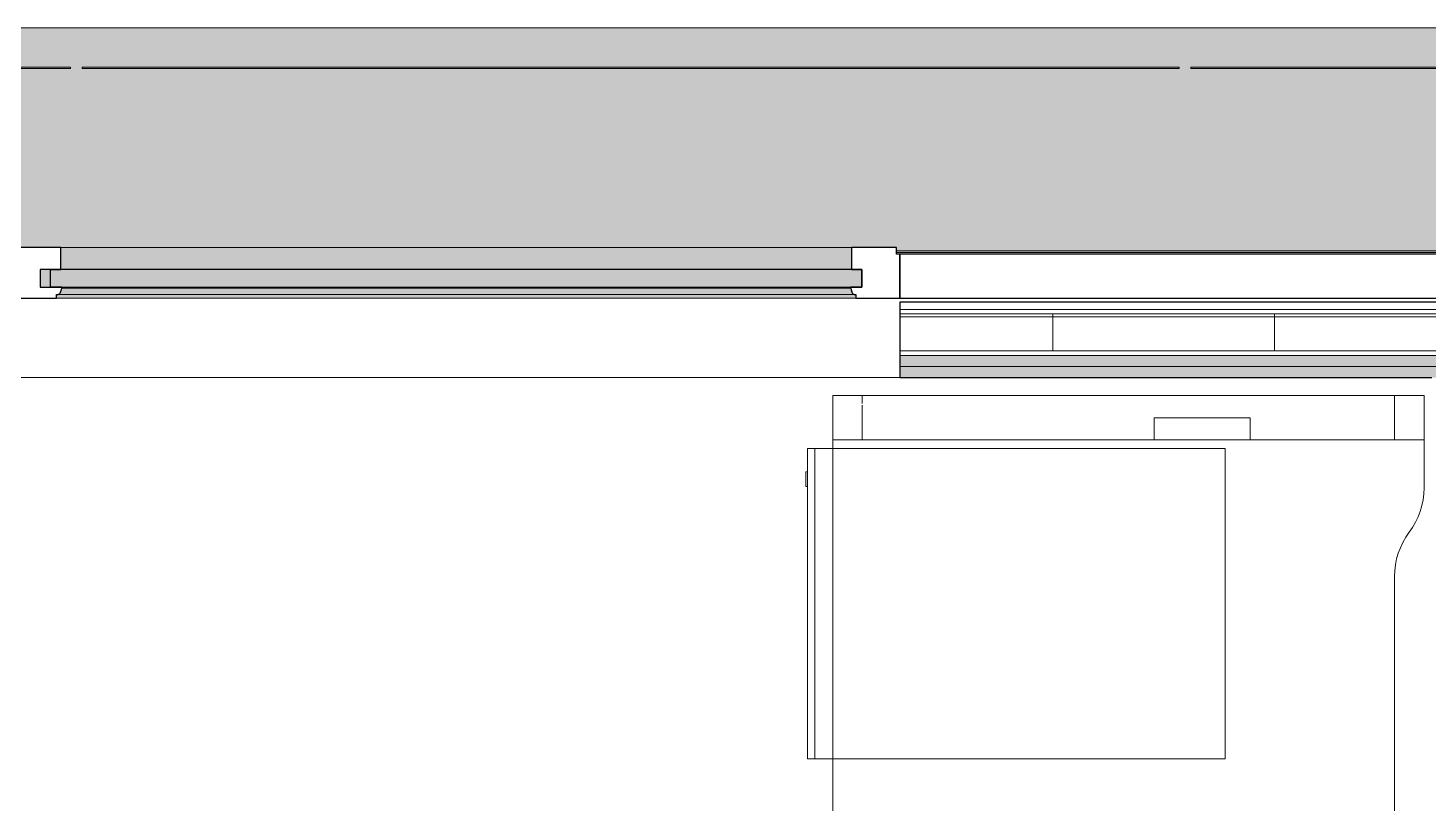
# Model space of a CAD drawing. Header units: millimetres. Extents: x 155920 to 295199, y -4084 to 97293.
# Drawn here: x 225985 to 227880, y 33670 to 34718 of the extents above; entities that cross this region are included whole.
import ezdxf

# ---------------------------------------------------------------- set-up
doc = ezdxf.new("R2010")
doc.units = ezdxf.units.MM
doc.header["$MEASUREMENT"] = 0
for name, color, linetype, lineweight in [('A-GLAZ', 7, 'CONTINUOUS', 9), ('A-GLAZ-CWMG', 7, 'CONTINUOUS', 9), ('A-WALL', 7, 'CONTINUOUS', 9), ('A-WALL-PATT', 7, 'CONTINUOUS', 25), ('I-FURN', 8, 'CONTINUOUS', 9), ('I-WALL', 7, 'CONTINUOUS', 9)]:
    doc.layers.add(name, color=color, linetype=linetype, lineweight=lineweight)

msp = doc.modelspace()

# ---------------------------------------------------------------- hatches: boundary and pattern name
at = {"layer": 'A-GLAZ'}
for points in [[(229688.5, 34416.7), (229692.8, 34416.7), (229692.8, 34718.3), (220908.8, 34718.3), (220908.8, 34416.7), (220913.2, 34416.7), (220913.2, 34421.3), (222104.5, 34421.3), (222104.5, 34416.7), (223441.2, 34416.7), (223441.2, 34421.3), (224632.5, 34421.3), (224632.5, 34416.7), (225969.2, 34416.7), (225969.2, 34421.3), (227160.5, 34421.3), (227160.5, 34416.7), (228497.2, 34416.7), (228497.2, 34421.3), (229688.5, 34421.3)], [(227099.6, 34391.4), (227099.6, 34421.3), (226030, 34421.3), (226030, 34391.4), (226710, 34391.4)], [(227113.6, 34367.4), (227113.6, 34391.4), (226002.1, 34391.4), (226002.1, 34367.4), (226710, 34367.4)], [(227104.1, 34357.5), (227100.7, 34359.8), (227099.4, 34362.4), (226029.8, 34362.4), (226028, 34358.7), (226027.8, 34357.5), (227101.8, 34357.5)], [(227099.8, 34362.4), (227098.4, 34366.3), (226031.3, 34366.3), (226030, 34362.4), (227099.6, 34362.4)], [(227098.4, 34366.3), (227098.4, 34367.4), (226710, 34366.3)], [(227099.8, 34352.5), (227105.6, 34352.5), (227105.6, 34357.5), (226024, 34357.5), (226024, 34352.5), (226710, 34352.5)]]:
    msp.add_hatch(color=256, dxfattribs=at).paths.add_polyline_path(points, flags=0)
h = msp.add_hatch(color=256, dxfattribs=at)
h.paths.add_polyline_path([(229692.8, 34414.6), (229692.8, 34416.7), (229688.5, 34416.7), (229688.5, 34414.6)], flags=0)
h.paths.add_polyline_path([(228497.2, 34414.6), (228497.2, 34416.7), (227160.5, 34416.7), (227160.5, 34414.6), (228492.2, 34414.6)], flags=0)
h.paths.add_polyline_path([(225964.2, 34414.6), (225969.2, 34414.6), (225969.2, 34416.7), (224632.5, 34416.7), (224632.5, 34414.6), (225514, 34414.6)], flags=0)
h.paths.add_polyline_path([(223441.2, 34414.6), (223441.2, 34416.7), (222104.5, 34416.7), (222104.5, 34414.6), (223436.2, 34414.6)], flags=0)
h.paths.add_polyline_path([(220913.2, 34414.6), (220913.2, 34416.7), (220908.8, 34416.7), (220908.8, 34414.6)], flags=0)
h = msp.add_hatch(color=256, dxfattribs=at)
h.paths.add_polyline_path([(227104.1, 34357.5), (227102.8, 34358.6), (227102.8, 34357.9)], flags=0)
h.paths.add_polyline_path([(226024, 34357.5), (226026.9, 34357.9), (226025.6, 34358.1)], flags=0)
h.paths.add_polyline_path([(222048.1, 34357.5), (222046.8, 34358.6), (222046.8, 34357.9)], flags=0)
at = {"layer": 'A-WALL-PATT', "lineweight": 5}
msp.add_hatch(color=256, dxfattribs=at).paths.add_polyline_path([(228492.8, 34260.3), (228492.8, 34275.3), (227164.8, 34275.3), (227164.8, 34260.3), (227906, 34260.3)], flags=0)
at = {"layer": 'A-WALL-PATT', "lineweight": 9}
msp.add_hatch(color=256, dxfattribs=at).paths.add_polyline_path([(227986.9, 34245.3), (228492.8, 34245.3), (228492.8, 34260.3), (227164.8, 34260.3), (227164.8, 34245.3), (227971.9, 34245.3)], flags=0)

# ---------------------------------------------------------------- linework, layer by layer
at = {"layer": 'A-GLAZ'}
for p, q in [((229692.8, 34718.3), (220908.8, 34718.3)), ((227099.6, 34421.3), (226030, 34421.3)), ((228497.2, 34416.7), (227160.5, 34416.7)), ((228497.2, 34414.6), (227160.5, 34414.6)), ((227098.4, 34366.3), (226031.3, 34366.3)), ((226025.6, 34357.5), (226024, 34357.5)), ((226024, 34352.5), (227105.6, 34352.5)), ((227104.1, 34357.5), (226025.6, 34357.5)), ((227105.6, 34357.5), (227104.1, 34357.5))]:
    msp.add_line(p, q, dxfattribs=at)
at = {"layer": 'A-GLAZ', "lineweight": 30}
for p, q in [((226030, 34421.3), (225969.2, 34421.3)), ((226030, 34391.4), (226030, 34421.3)), ((227160.5, 34421.3), (227099.6, 34421.3)), ((227099.6, 34421.3), (227099.6, 34391.4)), ((227160.5, 34412.3), (227160.5, 34421.3)), ((227164.8, 34412.3), (227160.5, 34412.3)), ((228492.8, 34412.3), (227164.8, 34412.3)), ((227164.8, 34412.3), (227164.8, 34352.5)), ((227164.8, 34352.5), (227164.8, 34412.3)), ((227113.6, 34391.4), (226002.1, 34391.4)), ((226002.1, 34391.4), (226002.1, 34367.4)), ((226016.1, 34367.4), (226016.1, 34391.4)), ((226016.1, 34391.4), (226030, 34391.4)), ((227099.6, 34391.4), (227113.6, 34391.4)), ((227113.6, 34367.4), (227113.6, 34391.4)), ((227113.6, 34391.4), (227113.6, 34367.4)), ((226002.1, 34367.4), (227113.6, 34367.4)), ((226031.3, 34367.4), (226016.1, 34367.4)), ((226031.3, 34366.3), (226031.3, 34367.4)), ((227113.6, 34367.4), (227098.4, 34367.4)), ((227098.4, 34367.4), (227098.4, 34366.3)), ((225964.8, 34352.5), (226024, 34352.5)), ((226024, 34352.5), (226024, 34357.5)), ((226024, 34357.5), (226025.6, 34357.5)), ((227104.1, 34357.5), (227105.6, 34357.5)), ((227105.6, 34357.5), (227105.6, 34352.5)), ((227105.6, 34352.5), (227164.8, 34352.5)), ((227164.8, 34352.5), (228492.8, 34352.5))]:
    msp.add_line(p, q, dxfattribs=at)
for centre, radius, start, end in [((226024.5, 34362.7), 5.36, 281.9524, 356.5739), ((226037.2, 34361.9), 7.4, 143.4261, 176.5739), ((227092.5, 34361.9), 7.4, 3.4261, 36.5739), ((227105.2, 34362.7), 5.36, 183.4261, 258.0476)]:
    msp.add_arc(centre, radius, start, end, dxfattribs=at)
at = {"layer": 'A-GLAZ'}
for points, knots in [([(226025.6, 34357.5), (226026, 34357.6), (226026.7, 34357.8), (226027.5, 34358.3), (226027.9, 34358.5), (226028, 34358.7)], [0, 0, 0, 0, 0.2, 0.3, 0.4, 0.4, 0.4, 0.4]), ([(226029, 34359.8), (226029.1, 34360), (226029.3, 34360.4), (226029.7, 34361.2), (226029.8, 34361.9), (226029.8, 34362.4)], [0.6, 0.6, 0.6, 0.6, 0.7, 0.8, 1, 1, 1, 1]), ([(227099.8, 34362.4), (227099.9, 34361.9), (227100, 34361.2), (227100.4, 34360.4), (227100.6, 34360), (227100.7, 34359.8)], [-1, -1, -1, -1, -0.8, -0.7, -0.6, -0.6, -0.6, -0.6]), ([(227101.6, 34358.7), (227101.8, 34358.5), (227102.2, 34358.3), (227103, 34357.8), (227103.6, 34357.6), (227104.1, 34357.5)], [-0.4, -0.4, -0.4, -0.4, -0.3, -0.2, 0, 0, 0, 0])]:
    msp.add_open_spline(points, degree=3, knots=knots, dxfattribs=at)
for points in [[(226030.5, 34365.1), (226030.7, 34365.6), (226031, 34366), (226031.3, 34366.3)], [(227098.4, 34366.3), (227098.7, 34366), (227098.9, 34365.6), (227099.1, 34365.1)]]:
    msp.add_open_spline(points, degree=3, dxfattribs=at)
at = {"layer": 'A-GLAZ-CWMG'}
for p, q in [((225229.9, 34665.3), (226042.8, 34665.3)), ((226042.8, 34663.3), (225229.9, 34663.3)), ((226042.8, 34665.3), (226042.8, 34663.3)), ((226058.8, 34663.3), (226058.8, 34665.3)), ((226058.8, 34665.3), (226425.8, 34665.3)), ((226425.8, 34663.3), (226058.8, 34663.3)), ((226425.8, 34665.3), (226800.8, 34665.3)), ((226800.8, 34663.3), (226425.8, 34663.3)), ((226800.8, 34665.3), (227542.8, 34665.3)), ((227542.8, 34663.3), (226800.8, 34663.3)), ((227542.8, 34665.3), (227542.8, 34663.3)), ((227558.9, 34663.3), (227558.9, 34665.3)), ((227558.9, 34665.3), (228300.8, 34665.3)), ((228300.8, 34663.3), (227558.9, 34663.3))]:
    msp.add_line(p, q, dxfattribs=at)
at = {"layer": 'A-WALL'}
for p, q in [((228492.8, 34337.3), (227164.8, 34337.3)), ((228492.8, 34331.3), (227164.8, 34331.3)), ((228492.8, 34281.3), (227164.8, 34281.3)), ((228492.8, 34275.3), (227164.8, 34275.3)), ((228492.8, 34260.3), (227164.8, 34260.3))]:
    msp.add_line(p, q, dxfattribs=at)
at = {"layer": 'A-WALL-PATT', "linetype": 'Continuous', "lineweight": 9}
for p, q in [((227164.8, 34327.3), (228492.8, 34327.3)), ((227371.8, 34281.3), (227371.8, 34331.3)), ((227671.8, 34281.3), (227671.8, 34331.3))]:
    msp.add_line(p, q, dxfattribs=at)
at = {"layer": 'I-FURN'}
for p, q in [((227114.2, 34220.9), (227074.2, 34220.9)), ((227074.2, 34220.9), (227874.2, 34220.9)), ((227074.2, 34160.9), (227074.2, 34220.9)), ((227074.2, 34220.9), (227074.2, 34160.9)), ((227874.2, 34220.9), (227074.2, 34220.9)), ((227074.2, 34220.9), (227074.2, 32620.9)), ((227074.2, 32620.9), (227074.2, 34220.9)), ((227074.2, 34220.9), (227874.2, 34220.9)), ((227834.2, 34220.9), (227114.2, 34220.9)), ((227114.2, 34220.9), (227114.2, 34210.3)), ((227114.2, 34220.9), (227114.2, 34210.3)), ((227114.2, 34208), (227114.2, 34160.9)), ((227114.2, 34208), (227114.2, 34160.9)), ((227874.2, 34220.9), (227834.2, 34220.9)), ((227834.2, 34220.9), (227834.2, 34160.9)), ((227834.2, 34220.9), (227834.2, 34160.9)), ((227874.2, 34220.9), (227874.2, 34160.9)), ((227874.2, 34220.9), (227874.2, 34160.9)), ((227874.2, 34095.9), (227874.2, 34220.9)), ((227874.2, 34220.9), (227874.2, 34095.9)), ((227509.2, 34160.9), (227509.2, 34190.9)), ((227509.2, 34190.9), (227639.2, 34190.9)), ((227639.2, 34190.9), (227509.2, 34190.9)), ((227509.2, 34190.9), (227509.2, 34160.9)), ((227639.2, 34190.9), (227639.2, 34160.9)), ((227639.2, 34190.9), (227639.2, 34160.9)), ((227074.2, 34160.9), (227114.2, 34160.9)), ((227509.2, 34160.9), (227074.2, 34160.9)), ((227114.2, 34160.9), (227834.2, 34160.9)), ((227639.2, 34160.9), (227509.2, 34160.9)), ((227874.2, 34160.9), (227639.2, 34160.9)), ((227834.2, 34160.9), (227874.2, 34160.9)), ((227050, 34149.3), (227040, 34149.3)), ((227040, 34149.3), (227040, 33729.3)), ((227050, 33729.3), (227050, 34149.3)), ((227074.2, 34149.3), (227050, 34149.3)), ((227050, 34149.3), (227050, 33729.3)), ((227605, 34149.3), (227074.2, 34149.3)), ((227605, 33729.3), (227605, 34149.3)), ((227040, 34117.7), (227038, 34117.7)), ((227038, 34097.7), (227038, 34117.7)), ((227038, 34117.7), (227038, 34097.7)), ((227038, 34097.7), (227040, 34097.7)), ((227834.2, 33143.6), (227834.2, 33975.9)), ((227834.2, 33975.9), (227834.2, 33143.6)), ((227040, 33729.3), (227050, 33729.3)), ((227050, 33729.3), (227074.2, 33729.3)), ((227074.2, 33729.3), (227605, 33729.3))]:
    msp.add_line(p, q, dxfattribs=at)
for centre, start, end in [((227774.2, 34095.9), 323.1301, 0), ((227774.2, 34095.9), 323.1301, 0), ((227934.2, 33975.9), 143.1301, 180), ((227934.2, 33975.9), 143.1301, 180)]:
    msp.add_arc(centre, 100, start, end, dxfattribs=at)
at = {"layer": 'I-WALL', "lineweight": 30}
for p, q in [((228492.8, 34347.3), (227164.8, 34347.3)), ((227164.8, 34347.3), (227164.8, 34245.3)), ((227164.8, 34245.3), (227884.9, 34245.3))]:
    msp.add_line(p, q, dxfattribs=at)
at = {"layer": 'I-WALL'}
msp.add_line((227164.8, 34245.3), (225964.8, 34245.3), dxfattribs=at)

doc.saveas('drawing.dxf')
